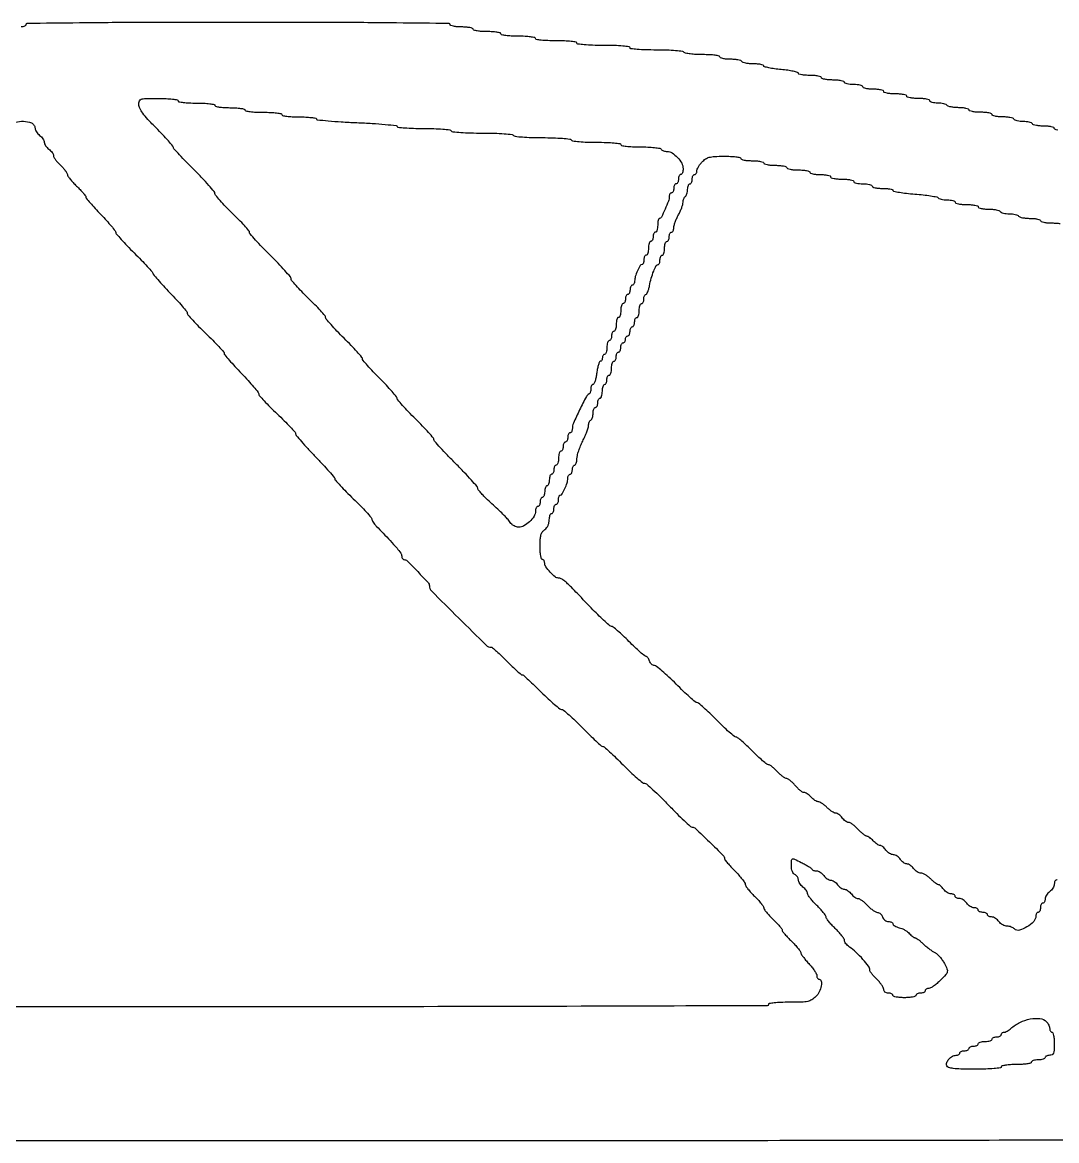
# Model space of a CAD drawing. Extents: x 313 to 2250, y 70 to 555.
# Drawn here: x 1281.5 to 1730, y 70 to 555 of the extents above; entities that cross this region are included whole.
import ezdxf

# ---------------------------------------------------------------- set-up
doc = ezdxf.new("R2010")
doc.units = 0

msp = doc.modelspace()

# ---------------------------------------------------------------- linework, layer by layer
for points in [[(739.497238, 70.501831, 0.000007), (874.875, 70.250461, 0.000342)], [(1041.531926, 70.057162, 0.000119), (1281.5, 70, 0.000119), (1521.468074, 70.057162, 0.000342), (1688.125, 70.250461, 0.000007), (1823.502762, 70.501831, 0.413666)], [(1278.516197, 554.489533, 0.000226), (1255.75, 554.747283, 0.002)], [(1730.46875, 508.29375, -0.031449), (1729.280551, 508.610183, -0.322437), (1729, 509, 0.308946), (1728.73472, 509.388352, 0.037703), (1727.695461, 509.70625, 0.03416), (1726.261135, 509.927706, 0.021227), (1724.559017, 510, -0.02093), (1722.813184, 510.073113, -0.027868), (1721.241025, 510.29375, -0.027581), (1719.999702, 510.611109, -0.179846), (1719.5, 511, 0.158284), (1719.044084, 511.38656, 0.036095), (1718.070061, 511.70625, 0.033884), (1716.840047, 511.926564, 0.02738), (1715.5, 512, -0.02738), (1714.159953, 512.073436, -0.033884), (1712.929939, 512.29375, -0.036095), (1711.955916, 512.61344, -0.158284), (1711.5, 513, 0.179846), (1711.000298, 513.388891, 0.027581), (1709.758975, 513.70625, 0.027868), (1708.186816, 513.926887, 0.02093), (1706.440983, 514, -0.021227), (1704.738865, 514.072294, -0.03416), (1703.304539, 514.29375, -0.037703), (1702.26528, 514.611648, -0.308946), (1702, 515, 0.322437), (1701.719449, 515.389817, 0.031449), (1700.53125, 515.70625, 0.03053), (1698.916554, 515.927795, 0.01883), (1697, 516, -0.01883), (1695.083446, 516.072205, -0.03053), (1693.46875, 516.29375, -0.031449), (1692.280551, 516.610183, -0.322437), (1692, 517, 0.308946), (1691.73472, 517.388352, 0.037703), (1690.695461, 517.70625, 0.03416), (1689.261135, 517.927706, 0.021227), (1687.559017, 518, -0.02093), (1685.813184, 518.073113, -0.027868), (1684.241025, 518.29375, -0.027581), (1682.999702, 518.611109, -0.179846), (1682.5, 519, 0.159713), (1682.04134, 519.386693, 0.035556), (1681.052725, 519.70625, 0.033489), (1679.803639, 519.926586, 0.026918), (1678.440983, 520, -0.027497), (1677.122516, 520.072564, -0.043243), (1676.010789, 520.29375, -0.053437), (1675.229636, 520.614478, -0.275259), (1675, 521, 0.322437), (1674.719449, 521.389817, 0.031449), (1673.53125, 521.70625, 0.03053), (1671.916554, 521.927795, 0.01883), (1670, 522, -0.01883), (1668.083446, 522.072205, -0.03053), (1666.46875, 522.29375, -0.031449), (1665.280551, 522.610183, -0.322437), (1665, 523, 0.322437), (1664.719449, 523.389817, 0.031449), (1663.53125, 523.70625, 0.03053), (1661.916554, 523.927795, 0.01883), (1660, 524, -0.01883), (1658.083446, 524.072205, -0.03053), (1656.46875, 524.29375, -0.031449), (1655.280551, 524.610183, -0.322437), (1655, 525, 0.31052), (1654.732972, 525.388512, 0.036969), (1653.678125, 525.70625, 0.033738), (1652.224757, 525.927717, 0.020945), (1650.5, 526, -0.020945), (1648.775243, 526.072283, -0.033738), (1647.321875, 526.29375, -0.036969), (1646.267028, 526.611488, -0.31052), (1646, 527, 0.295869), (1645.748945, 527.387127, 0.04382), (1644.825, 527.70625, 0.037669), (1643.532944, 527.92761, 0.023598), (1642, 528, -0.023598), (1640.467056, 528.07239, -0.037669), (1639.175, 528.29375, -0.04382), (1638.251055, 528.612873, -0.295869), (1638, 529, 0.322437), (1637.719449, 529.389817, 0.031449), (1636.53125, 529.70625, 0.03053), (1634.916554, 529.927795, 0.01883), (1633, 530, -0.01883), (1631.083446, 530.072205, -0.03053), (1629.46875, 530.29375, -0.031449), (1628.280551, 530.610183, -0.322437), (1628, 531, 0.322437), (1627.719449, 531.389817, 0.031449), (1626.53125, 531.70625, 0.03053), (1624.916554, 531.927795, 0.01883), (1623, 532, -0.017211), (1621.083335, 532.065994, -0.028032), (1619.46875, 532.268687, -0.027254), (1618.26649, 532.557082, -0.331632), (1618, 532.91468, 0.338968), (1617.700831, 533.305271, 0.012784), (1615.796875, 533.767123, 0.018406), (1613.375193, 534.196805, 0.011341), (1610.5, 534.532168, -0.010941), (1607.624771, 534.865205, -0.01778), (1605.203125, 535.287764, -0.011988), (1603.291314, 535.74001, -0.341), (1603, 536.117488, 0.323126), (1602.751707, 536.461578, 0.031132), (1601.695461, 536.740762, 0.030344), (1600.261302, 536.936282, 0.018709), (1598.559017, 537, -0.02093), (1596.813184, 537.073113, -0.027868), (1595.241025, 537.29375, -0.027581), (1593.999702, 537.611109, -0.179846), (1593.5, 538, 0.179846), (1593.000298, 538.388891, 0.027581), (1591.758975, 538.70625, 0.027868), (1590.186816, 538.926887, 0.02093), (1588.440983, 539, -0.021227), (1586.738865, 539.072294, -0.03416), (1585.304539, 539.29375, -0.037703), (1584.26528, 539.611648, -0.308946), (1584, 540, 0.354422), (1583.668156, 540.409341, 0.018695), (1581.889754, 540.716402, 0.021763), (1579.510506, 540.931287, 0.011639), (1576.559017, 541, -0.012539), (1573.663205, 541.072633, -0.018327), (1571.122275, 541.29375, -0.014001), (1569.07843, 541.605685, -0.21256), (1568.5, 542, 0.229563), (1567.851529, 542.411923, 0.007969), (1564.793572, 542.714644, 0.013028), (1560.993231, 542.930284, 0.007657), (1556.440983, 543, -0.006852), (1551.722442, 543.064664, -0.014945), (1548.110246, 543.271851, -0.010159), (1545.381505, 543.566327, -0.377253), (1545, 544, 0.377473), (1544.617971, 544.433932, 0.010078), (1541.875, 544.728261, 0.014876), (1538.244636, 544.935375, 0.00681), (1533.5, 545, -0.00681), (1528.755364, 545.064625, -0.014876), (1525.125, 545.271739, -0.010078), (1522.382029, 545.566068, -0.377473), (1522, 546, 0.365646), (1521.64481, 546.420765, 0.014491), (1519.5, 546.722222, 0.018502), (1516.639727, 546.933283, 0.009164), (1513, 547, -0.009164), (1509.360273, 547.066717, -0.018502), (1506.5, 547.277778, -0.014491), (1504.35519, 547.579235, -0.365646), (1504, 548, 0.354925), (1503.667147, 548.409838, 0.018508), (1501.875, 548.716667, 0.02162), (1499.477527, 548.931377, 0.011522), (1496.5, 549, -0.011522), (1493.522473, 549.068623, -0.02162), (1491.125, 549.283333, -0.018508), (1489.332853, 549.590162, -0.354925), (1489, 550, 0.339565), (1488.696775, 550.395008, 0.024068), (1487.25, 550.708333, 0.025878), (1485.316313, 550.928566, 0.015416), (1483, 551, -0.015416), (1480.683687, 551.071434, -0.025878), (1478.75, 551.291667, -0.024068), (1477.303225, 551.604992, -0.339565), (1477, 552, 0.322437), (1476.719449, 552.389817, 0.031449), (1475.53125, 552.70625, 0.03053), (1473.916554, 552.927795, 0.01883), (1472, 553, -0.01883), (1470.083446, 553.072205, -0.03053), (1468.46875, 553.29375, -0.031449), (1467.280551, 553.610183, -0.322437), (1467, 554, 0.410769), (1466.516197, 554.489533, 0.000226), (1443.75, 554.747283, 0.002), (1415.39745, 554.942045, 0.000717), (1375, 555, 0.000717), (1334.60255, 554.942045, 0.002), (1306.25, 554.747283, 0.000226), (1283.483803, 554.489533, 0.410769), (1283, 554, -0.191087), (1282.848523, 553.618118, -0.088204), (1282.4125, 553.29375, -0.068025), (1281.765418, 553.073693, -0.048028), (1281, 553, -0.048028)], [(1278.510403, 511.69579, -0.080501), (1281.991811, 512.105356, -0.08089), (1285.418213, 511.393011, -0.083684), (1286.022897, 511.035959, -0.066031), (1286.53535, 510.473101, -0.066265), (1286.881767, 509.798415, -0.085712), (1287, 509.11377, 0.09574), (1287.143953, 508.368868, 0.047323), (1287.5875, 507.509296, 0.044579), (1288.23485, 506.675278, 0.049322), (1289, 506, -0.046192), (1289.765165, 505.333162, -0.043436), (1290.4125, 504.524124, -0.046457), (1290.857086, 503.700861, -0.100918), (1291, 503, 0.100918), (1291.142914, 502.299139, 0.046457), (1291.5875, 501.475876, 0.043436), (1292.234835, 500.666838, 0.046192), (1293, 500, -0.041141), (1293.765221, 499.346572, -0.041233), (1294.4125, 498.577131, -0.044503), (1294.85928, 497.811118, -0.11021), (1295, 497.180451, 0.129236), (1295.186019, 496.472788, 0.027097), (1295.88125, 495.384005, 0.026729), (1296.851562, 494.174, 0.022526), (1298, 493, -0.019322), (1299.148625, 491.840756, -0.024055), (1300.11875, 490.674991, -0.023416), (1300.823621, 489.642764, -0.138962), (1301, 489.02039, 0.15296), (1301.206588, 488.360886, 0.016407), (1302.175, 487.060059, 0.018977), (1303.468046, 485.557838, 0.014184), (1305, 484, -0.010323), (1306.532386, 482.465604, -0.014661), (1307.825, 481.035024, -0.010627), (1308.826648, 479.80697, -0.167272), (1309, 479.303295, 0.173986), (1309.195622, 478.758134, 0.00439), (1310.909375, 476.714496, 0.008894), (1313.009047, 474.341644, 0.005886), (1315.5, 471.688902, -0.006937), (1317.990713, 469.025215, -0.010299), (1320.090625, 466.618281, -0.005785), (1321.778893, 464.552663, -0.170021), (1322, 463.921227, 0.180274), (1322.237995, 463.282587, 0.004395), (1324.35, 460.885317, 0.009004), (1326.934153, 458.105952, 0.005937), (1330, 455, -0.004652), (1333.066524, 451.909285, -0.007197), (1335.651346, 449.177547, -0.002874), (1337.805997, 446.806556, -0.183547), (1338.004582, 446.29278, 0.177003), (1338.196736, 445.776266, 0.003002), (1340.209596, 443.446433, 0.007274), (1342.631527, 440.756879, 0.004725), (1345.504582, 437.716353, -0.006378), (1348.376874, 434.656439, -0.009559), (1350.798221, 431.906321, -0.005027), (1352.760461, 429.542034, -0.172348), (1353, 428.867747, 0.182111), (1353.251337, 428.200569, 0.005041), (1355.35, 425.858454, 0.009746), (1357.934251, 423.140596, 0.006462), (1361, 420.118818, -0.005846), (1364.066233, 417.104003, -0.008895), (1366.651346, 414.407833, -0.004256), (1368.769244, 412.079349, -0.183216), (1369.004582, 411.467424, 0.173416), (1369.229141, 410.848693, 0.004249), (1371.209596, 408.497734, 0.008725), (1373.631809, 405.769306, 0.005768), (1376.504582, 402.716353, -0.006455), (1379.376854, 399.65551, -0.009662), (1381.798221, 396.902497, -0.00513), (1383.758295, 394.536342, -0.172055), (1384, 393.854731, 0.183233), (1384.25497, 393.182338, 0.005242), (1386.35, 390.866471, 0.00998), (1388.934274, 388.178958, 0.006625), (1392, 385.195682, -0.006514), (1395.065755, 382.213713, -0.009828), (1397.65, 379.530267, -0.005093), (1399.748278, 377.217105, -0.183659), (1400, 376.554926, 0.175695), (1400.246395, 375.875371, 0.004051), (1402.496875, 373.223931, 0.008537), (1405.242512, 370.149469, 0.005623), (1408.5, 366.703433, -0.004959), (1411.757692, 363.266329, -0.007614), (1414.503125, 360.219805, -0.003254), (1416.776944, 357.583602, -0.178155), (1417, 356.977454, 0.185358), (1417.227504, 356.384853, 0.004041), (1419.35, 354.065906, 0.00868), (1421.934039, 351.383048, 0.005685), (1425, 348.377612, -0.006512), (1428.065739, 345.362428, -0.009816), (1430.65, 342.649182, -0.005105), (1432.747393, 340.311224, -0.182229), (1433, 339.641138, 0.113889), (1433.125541, 339.097129, 0.0277), (1433.577586, 338.287054, 0.026973), (1434.213631, 337.39292, 0.023989), (1434.966251, 336.535169, -0.002261), (1440.973064, 330.261296, -0.013926), (1443.958728, 326.933652, -0.02367), (1445.59884, 324.803295, -0.153379), (1446, 323.526316, 0.062924), (1446.073735, 322.942729, 0.08103), (1446.290411, 322.448355, 0.098234), (1446.611597, 322.117529, 0.152246), (1446.988634, 322, -0.198067), (1448.32737, 321.448026, -0.005217), (1452.934279, 316.774457, -0.005432), (1457.426982, 312.018267, -0.185736), (1457.989716, 310.604304, 0.194908), (1458.892551, 308.447705, 0.002008), (1470.725642, 296.616446, 0.002002), (1482.65542, 284.878345, 0.195769), (1484.812764, 284, -0.177321), (1485.363204, 283.798453, -0.005801), (1487.166131, 282.2375, -0.010454), (1489.263124, 280.299178, -0.007006), (1491.582538, 278, 0.0062), (1493.894656, 275.700659, 0.009371), (1495.968942, 273.7625, 0.004723), (1497.756779, 272.183984, 0.180382), (1498.25017, 272, -0.182851), (1498.75615, 271.808561, -0.003118), (1501.005645, 269.796875, -0.007508), (1503.601203, 267.374498, -0.004871), (1506.532258, 264.5, 0.00814), (1509.501047, 261.626338, 0.011903), (1512.21408, 259.203125, 0.007429), (1514.540211, 257.281849, 0.170501), (1515.342715, 257, -0.175142), (1516.146809, 256.709425, -0.006966), (1518.555118, 254.65, -0.01156), (1521.360216, 252.065365, -0.007843), (1524.438339, 249, 0.005582), (1527.489347, 245.934032, 0.008525), (1530.210102, 243.35, 0.003931), (1532.561668, 241.225479, 0.183741), (1533.154533, 241, -0.181942), (1533.749597, 240.776053, -0.00384), (1536.136937, 238.65, -0.008389), (1538.899446, 236.065971, -0.005492), (1542, 233, 0.008108), (1545.132445, 229.934733, 0.011877), (1547.994129, 227.35, 0.007368), (1550.448719, 225.298825, 0.172009), (1551.29165, 225, -0.180506), (1552.145372, 224.681417, -0.005858), (1554.929758, 222.209375, -0.010572), (1558.165816, 219.140395, -0.007072), (1561.742744, 215.5, 0.005707), (1565.300607, 211.859173, 0.008713), (1568.477297, 208.790625, 0.004065), (1571.223124, 206.270678, 0.185691), (1571.926832, 206, -0.192113), (1573.353676, 205.430762, -0.003405), (1579.42529, 199.590132, -0.00336), (1585.422754, 193.662536, -0.195924), (1586.008179, 192.268519, 0.167258), (1586.17642, 191.796055, 0.007085), (1587.320086, 190.403877, 0.011512), (1588.758498, 188.779988, 0.00787), (1590.462758, 187, -0.013192), (1592.168966, 185.179583, -0.017511), (1593.61637, 183.431657, -0.01492), (1594.709579, 181.922064, -0.141623), (1594.954578, 181.171599, 0.140236), (1595.190026, 180.443686, 0.018084), (1596.161657, 179.104477, 0.01996), (1597.464926, 177.568849, 0.015436), (1599, 176, -0.013942), (1600.53198, 174.443644, -0.018723), (1601.825, 172.945931, -0.016055), (1602.795164, 171.650039, -0.153828), (1603, 171, 0.153828), (1603.204836, 170.349961, 0.016055), (1604.175, 169.054069, 0.018723), (1605.46802, 167.556356, 0.013942), (1607, 166, -0.010586), (1608.532355, 164.464021, -0.014973), (1609.825, 163.028577, -0.011025), (1610.823985, 161.796015, -0.166272), (1611, 161.281348, 0.164843), (1611.175068, 160.764765, 0.01079), (1612.175, 159.515703, 0.014742), (1613.467642, 158.059999, 0.010421), (1615, 156.5, -0.012337), (1616.532751, 154.927596, -0.016887), (1617.827548, 153.43389, -0.01368), (1618.811696, 152.147494, -0.155592), (1619.008674, 151.547052, 0.143462), (1619.188976, 150.949964, 0.014694), (1620.040377, 149.725618, 0.017382), (1621.1709, 148.303833, 0.013031), (1622.508674, 146.816754, -0.019505), (1623.845299, 145.291708, -0.023451), (1624.974423, 143.755227, -0.023052), (1625.790629, 142.395938, -0.124301), (1626, 141.566754, 0.061961), (1626.074526, 140.96767, 0.08031), (1626.29375, 140.460234, 0.097859), (1626.618617, 140.120598, 0.154339), (1627, 140, -0.362482), (1627.922158, 139.23034, -0.092822), (1627.910999, 137.133783, -0.067092), (1627.037329, 134.535897, -0.081932), (1625.545455, 132.454545, -0.058142), (1623.831063, 131.09842, -0.085912), (1622.055291, 130.385678, -0.045886), (1619.424595, 130.07227, -0.006717), (1614.045455, 130, 0.009108), (1610.38565, 129.933331, 0.018421), (1607.511364, 129.722362, 0.014389), (1605.35578, 129.421053, 0.365918), (1605, 129, -0.413286), (1604.504629, 128.503058, -0.000019), (1523.875, 128.250773, -0.000572), (1424.451123, 128.057271, -0.0002), (1281.5, 128, -0.0002), (1138.548877, 128.057271, -0.000572)], [(1730.20637, 183.192334, -0.231569), (1729.813354, 183, 0.205233), (1729.502464, 182.866779, 0.083276), (1729.238923, 182.477348, 0.063541), (1729.059733, 181.901873, 0.043766), (1729, 181.220759, -0.091287), (1728.855253, 180.434551, -0.047927), (1728.4125, 179.540724, -0.045499), (1727.765149, 178.683198, -0.052224), (1727, 178, 0.052224), (1726.234851, 177.316802, 0.045499), (1725.5875, 176.459276, 0.047927), (1725.144747, 175.565449, 0.091287), (1725, 174.779241, -0.054248), (1724.925933, 174.098578, -0.073949), (1724.70625, 173.522652, -0.093597), (1724.381567, 173.136147, -0.173062), (1724, 173, 0.191087), (1723.618118, 172.848523, 0.088204), (1723.29375, 172.4125, 0.068025), (1723.073693, 171.765418, 0.048028), (1723, 171, -0.048028), (1722.926307, 170.234582, -0.068025), (1722.70625, 169.5875, -0.088204), (1722.381882, 169.151477, -0.191087), (1722, 169, 0.154765), (1721.618614, 168.879052, 0.09778), (1721.29375, 168.538393, 0.080164), (1721.074515, 168.02945, 0.061768), (1721, 167.428571, -0.191825), (1720.053244, 165.051618, -0.066655), (1717.131265, 162.6907, -0.06979), (1713.844751, 161.273504, -0.26955), (1711.779794, 161.820206, 0.070784), (1711.177505, 162.272455, 0.03887), (1710.335787, 162.653436, 0.037832), (1709.403408, 162.913189, 0.049058), (1708.520759, 163, -0.080596), (1707.619115, 163.146289, -0.048767), (1706.628849, 163.5875, -0.047383), (1705.705282, 164.234784, -0.060143), (1705, 165, 0.052224), (1704.316802, 165.765149, 0.045499), (1703.459276, 166.4125, 0.047927), (1702.565449, 166.855253, 0.091287), (1701.779241, 167, -0.054248), (1701.098578, 167.074067, -0.073949), (1700.522652, 167.29375, -0.093597), (1700.136147, 167.618433, -0.173062), (1700, 168, 0.191087), (1699.848523, 168.381882, 0.088204), (1699.4125, 168.70625, 0.068025), (1698.765418, 168.926307, 0.048028), (1698, 169, -0.048028), (1697.234582, 169.073693, -0.068025), (1696.5875, 169.29375, -0.088204), (1696.151477, 169.618118, -0.191087), (1696, 170, 0.173062), (1695.863853, 170.381567, 0.093597), (1695.477348, 170.70625, 0.073949), (1694.901422, 170.925933, 0.054248), (1694.220759, 171, -0.091287), (1693.434551, 171.144747, -0.047927), (1692.540724, 171.5875, -0.045499), (1691.683198, 172.234851, -0.052224), (1691, 173, 0.052224), (1690.316802, 173.765149, 0.045499), (1689.459276, 174.4125, 0.047927), (1688.565449, 174.855253, 0.091287), (1687.779241, 175, -0.054248), (1687.098578, 175.074067, -0.073949), (1686.522652, 175.29375, -0.093597), (1686.136147, 175.618433, -0.173062), (1686, 176, 0.173062), (1685.863853, 176.381567, 0.093597), (1685.477348, 176.70625, 0.073949), (1684.901422, 176.925933, 0.054248), (1684.220759, 177, -0.091287), (1683.434551, 177.144747, -0.047927), (1682.540724, 177.5875, -0.045499), (1681.683198, 178.234851, -0.052224), (1681, 179, 0.025063), (1680.387612, 179.765646, 0.030751), (1679.739673, 180.4125, 0.031972), (1679.143624, 180.874292, 0.149917), (1678.733786, 181, -0.144293), (1678.276902, 181.134654, -0.017884), (1677.41697, 181.734375, -0.019909), (1676.426749, 182.542624, -0.015258), (1675.409091, 183.5, 0.03128), (1674.324524, 184.456737, 0.031741), (1673.134166, 185.265625, 0.03346), (1672.012496, 185.830465, 0.100235), (1671.175305, 186, -0.093132), (1670.406634, 186.144429, -0.047693), (1669.527372, 186.5875, -0.045126), (1668.679835, 187.234852, -0.050996), (1668, 188, 0.045643), (1667.334632, 188.765169, 0.043218), (1666.529936, 189.4125, 0.046279), (1665.712973, 189.857291, 0.101869), (1665.019788, 190, -0.104925), (1664.339847, 190.144274, -0.051085), (1663.566185, 190.5875, -0.047501), (1662.82392, 191.234929, -0.050131), (1662.232073, 192, 0.057143), (1661.622966, 192.765034, 0.049854), (1660.829789, 193.4125, 0.052544), (1659.981639, 193.854036, 0.094023), (1659.212285, 194, -0.091626), (1658.429345, 194.14469, -0.047886), (1657.538235, 194.5875, -0.045431), (1656.682571, 195.234851, -0.051995), (1656, 196, 0.033869), (1655.365434, 196.765368, 0.037202), (1654.651678, 197.4125, 0.040203), (1653.965071, 197.864062, 0.126007), (1653.434228, 198, -0.117443), (1652.881205, 198.131714, -0.032673), (1652.108544, 198.5875, -0.031068), (1651.275522, 199.234537, -0.028188), (1650.5, 200, 0.023811), (1649.7378, 200.765594, 0.027973), (1648.944463, 201.4125, 0.028683), (1648.225379, 201.874215, 0.12907), (1647.746222, 202, -0.151542), (1647.226905, 202.161097, -0.018412), (1646.256451, 202.88125, -0.020497), (1645.142181, 203.851116, -0.015558), (1644, 205, 0.022526), (1642.826, 206.148438, 0.026729), (1641.615995, 207.11875, 0.027097), (1640.527212, 207.813981, 0.129236), (1639.819549, 208, -0.11021), (1639.188882, 208.14072, -0.044503), (1638.422869, 208.5875, -0.041233), (1637.653428, 209.234779, -0.041141), (1637, 210, 0.039628), (1636.350538, 210.765245, 0.040482), (1635.592798, 211.4125, 0.043766), (1634.843602, 211.860091, 0.113243), (1634.233786, 212, -0.11707), (1633.562041, 212.159467, -0.028202), (1632.563845, 212.734375, -0.027424), (1631.463436, 213.54307, -0.024203), (1630.409091, 214.5, 0.023761), (1629.356599, 215.456946, 0.02711), (1628.261721, 216.265625, 0.027792), (1627.270898, 216.841368, 0.118251), (1626.609533, 217, -0.10768), (1625.986235, 217.135808, -0.035641), (1625.16004, 217.5875, -0.033572), (1624.288494, 218.234627, -0.032368), (1623.5, 219, 0.031339), (1622.714721, 219.765392, 0.032994), (1621.85272, 220.4125, 0.034981), (1621.039896, 220.865086, 0.109971), (1620.433906, 221, -0.140714), (1619.791845, 221.184344, -0.027911), (1618.805249, 221.88125, -0.027544), (1617.712033, 222.851495, -0.022589), (1616.653454, 224, 0.020958), (1615.601693, 225.148602, 0.026141), (1614.528909, 226.11875, 0.025965), (1613.568621, 226.820399, 0.145793), (1612.96577, 227, -0.139669), (1612.349374, 227.175609, -0.02314), (1611.320943, 227.88125, -0.023858), (1610.15823, 228.851361, -0.0191), (1609, 230, 0.018953), (1607.842443, 231.148649, 0.023726), (1606.681754, 232.11875, 0.022956), (1605.655833, 232.82491, 0.140141), (1605.04341, 233, -0.169131), (1604.348669, 233.241925, -0.008848), (1602.498313, 234.7625, -0.013164), (1600.340191, 236.701232, -0.009123), (1598, 239, 0.008947), (1595.661422, 241.298801, 0.012946), (1593.508276, 243.2375, 0.008587), (1591.662112, 244.761129, 0.169805), (1590.979023, 245, -0.176375), (1590.275942, 245.255974, -0.006005), (1588.012069, 247.203125, -0.010643), (1585.377729, 249.626068, -0.007151), (1582.468002, 252.5, 0.006871), (1579.561464, 255.374002, 0.010272), (1576.937035, 257.796875, 0.00562), (1574.68007, 259.751384, 0.177444), (1574.001579, 260, -0.178493), (1573.317419, 260.252272, -0.005006), (1570.908921, 262.35, -0.009646), (1568.111686, 264.934282, -0.006409), (1565, 268, 0.008681), (1561.860507, 271.06512, 0.012602), (1558.97703, 273.65, 0.008205), (1556.505027, 275.687061, 0.169811), (1555.610167, 276, -0.119946), (1554.998715, 276.148824, -0.07039), (1554.381706, 276.5875, -0.063839), (1553.852787, 277.235329, -0.062545), (1553.5, 278, 0.038922), (1553.189711, 278.765428, 0.049044), (1552.783175, 279.4125, 0.057309), (1552.346843, 279.859386, 0.172392), (1551.951131, 280, -0.176528), (1551.376606, 280.209363, -0.005222), (1549.396177, 281.909375, -0.00984), (1547.094122, 284.009151, -0.00656), (1544.537037, 286.5, 0.00765), (1541.969029, 288.990612, 0.011274), (1539.633042, 291.090625, 0.006726), (1537.628749, 292.766024, 0.172378), (1536.970245, 293, -0.17961), (1536.309344, 293.245323, -0.005965), (1534.17291, 295.129687, -0.010663), (1531.68906, 297.471828, -0.007145), (1528.94545, 300.25, 0.000293), (1522.232639, 307.23631, 0.003339), (1519.561321, 309.976341, 0.008624), (1517.951505, 311.550405, 0.016414), (1516.595025, 312.75, 0.031423), (1515.936753, 313.228393, 0.029313), (1515.208655, 313.632812, 0.030584), (1514.519023, 313.914079, 0.081708), (1513.996752, 314, -0.175688), (1512.528279, 314.53242, -0.031634), (1510.383988, 316.565982, -0.032336), (1508.507952, 318.867035, -0.156086), (1508, 320.454545, 0.062856), (1507.925422, 321.045452, 0.080979), (1507.70625, 321.546023, 0.098208), (1507.381372, 321.881, 0.152392), (1507, 322, -0.33676), (1506.607659, 322.298051, -0.025039), (1506.293258, 323.69481, -0.026632), (1506.071963, 325.56012, -0.01621), (1506, 327.779241, -0.01439), (1506.087203, 330.808619, -0.053212), (1506.398874, 332.693379, -0.084166), (1507.004438, 333.985904, -0.085254), (1508, 335, 0.071939), (1508.799784, 335.772663, 0.054179), (1509.440426, 336.815796, 0.052617), (1509.858496, 338.007617, 0.058124), (1510, 339.220759, -0.034201), (1510.072901, 340.28529, -0.052207), (1510.29375, 341.183598, -0.067924), (1510.616345, 341.801694, -0.243162), (1511, 342, 0.191087), (1511.381882, 342.151477, 0.088204), (1511.70625, 342.5875, 0.068025), (1511.926307, 343.234582, 0.048028), (1512, 344, -0.048028), (1512.073693, 344.765418, -0.068025), (1512.29375, 345.4125, -0.088204), (1512.618118, 345.848523, -0.191087), (1513, 346, 0.191087), (1513.381882, 346.151477, 0.088204), (1513.70625, 346.5875, 0.068025), (1513.926307, 347.234582, 0.048028), (1514, 348, -0.035668), (1514.054752, 348.766546, -0.053772), (1514.220313, 349.414792, -0.069969), (1514.462433, 349.860952, -0.235061), (1514.75, 350.007802, 0.26586), (1515.59701, 350.504193, 0.024142), (1516.755499, 352.769535, 0.030534), (1517.705875, 355.268624, 0.075732), (1518, 357.199365, -0.053575), (1518.074026, 357.888242, -0.073344), (1518.29375, 358.471063, -0.093107), (1518.618408, 358.86233, -0.174873), (1519, 359, 0.191087), (1519.381882, 359.151477, 0.088204), (1519.70625, 359.5875, 0.068025), (1519.926307, 360.234582, 0.048028), (1520, 361, -0.048028), (1520.073693, 361.765418, -0.068025), (1520.29375, 362.4125, -0.088204), (1520.618118, 362.848523, -0.191087), (1521, 363, 0.241267), (1521.383886, 363.196687, 0.068535), (1521.707479, 363.807813, 0.052639), (1521.929658, 364.696695, 0.034572), (1522.004185, 365.75, -0.059408), (1522.171781, 367.137608, -0.01906), (1522.740287, 369.137284, -0.018714), (1523.548536, 371.334221, -0.019889), (1524.504185, 373.419478, 0.013202), (1525.459648, 375.432818, 0.014917), (1526.266854, 377.414239, 0.014241), (1526.851804, 379.130131, 0.075158), (1527, 380.110461, -0.051105), (1527.07414, 380.833933, -0.048062), (1527.29375, 381.543134, -0.051611), (1527.616722, 382.135068, -0.104027), (1528, 382.5, 0.130646), (1528.384508, 382.906663, 0.045439), (1528.70625, 383.653525, 0.041396), (1528.926158, 384.57934, 0.037634), (1529, 385.559017, -0.039081), (1529.07317, 386.49372, -0.058208), (1529.29375, 387.282961, -0.076538), (1529.617207, 387.820624, -0.222681), (1530, 388, 0.191087), (1530.381882, 388.151477, 0.088204), (1530.70625, 388.5875, 0.068025), (1530.926307, 389.234582, 0.048028), (1531, 390, -0.048028), (1531.073693, 390.765418, -0.068025), (1531.29375, 391.4125, -0.088204), (1531.618118, 391.848523, -0.191087), (1532, 392, 0.254951), (1532.384262, 392.209557, 0.06271), (1532.70625, 392.88125, 0.048861), (1532.927234, 393.850749, 0.031626), (1533, 395, -0.031626), (1533.072766, 396.149251, -0.048861), (1533.29375, 397.11875, -0.06271), (1533.615738, 397.790443, -0.254951), (1534, 398, 0.191087), (1534.381882, 398.151477, 0.088204), (1534.70625, 398.5875, 0.068025), (1534.926307, 399.234582, 0.048028), (1535, 400, -0.048028), (1535.073693, 400.765418, -0.068025), (1535.29375, 401.4125, -0.088204), (1535.618118, 401.848523, -0.191087), (1536, 402, 0.254951), (1536.384262, 402.209557, 0.06271), (1536.70625, 402.88125, 0.048861), (1536.927234, 403.850749, 0.031626), (1537, 405, -0.031626), (1537.072766, 406.149251, -0.048861), (1537.29375, 407.11875, -0.06271), (1537.615738, 407.790443, -0.254951), (1538, 408, 0.191087), (1538.381882, 408.151477, 0.088204), (1538.70625, 408.5875, 0.068025), (1538.926307, 409.234582, 0.048028), (1539, 410, -0.048028), (1539.073693, 410.765418, -0.068025), (1539.29375, 411.4125, -0.088204), (1539.618118, 411.848523, -0.191087), (1540, 412, 0.191087), (1540.381882, 412.151477, 0.088204), (1540.70625, 412.5875, 0.068025), (1540.926307, 413.234582, 0.048028), (1541, 414, -0.048028), (1541.073693, 414.765418, -0.068025), (1541.29375, 415.4125, -0.088204), (1541.618118, 415.848523, -0.191087), (1542, 416, 0.148195), (1542.381354, 416.115568, 0.098894), (1542.70625, 416.440625, 0.082425), (1542.925306, 416.926543, 0.064853), (1543, 417.5, -0.064853), (1543.074694, 418.073457, -0.082425), (1543.29375, 418.559375, -0.098894), (1543.618646, 418.884432, -0.148195), (1544, 419, 0.191087), (1544.381882, 419.151477, 0.088204), (1544.70625, 419.5875, 0.068025), (1544.926307, 420.234582, 0.048028), (1545, 421, -0.048028), (1545.073693, 421.765418, -0.068025), (1545.29375, 422.4125, -0.088204), (1545.618118, 422.848523, -0.191087), (1546, 423, 0.191087), (1546.381882, 423.151477, 0.088204), (1546.70625, 423.5875, 0.068025), (1546.926307, 424.234582, 0.048028), (1547, 425, -0.048028), (1547.073693, 425.765418, -0.068025), (1547.29375, 426.4125, -0.088204), (1547.618118, 426.848523, -0.191087), (1548, 427, 0.254951), (1548.384262, 427.209557, 0.06271), (1548.70625, 427.88125, 0.048861), (1548.927234, 428.850749, 0.031626), (1549, 430, -0.031626), (1549.072766, 431.149251, -0.048861), (1549.29375, 432.11875, -0.06271), (1549.615738, 432.790443, -0.254951), (1550, 433, 0.191087), (1550.381882, 433.151477, 0.088204), (1550.70625, 433.5875, 0.068025), (1550.926307, 434.234582, 0.048028), (1551, 435, -0.0425), (1551.065201, 435.765682, -0.062142), (1551.261058, 436.4125, -0.081598), (1551.5489, 436.850897, -0.209741), (1551.888709, 437, 0.265692), (1552.273729, 437.220133, 0.034358), (1552.714105, 438.101562, 0.032698), (1553.128141, 439.313191, 0.021575), (1553.450592, 440.75, -0.02481), (1554.207389, 444.022989, -0.028095), (1555.260839, 447.06853, -0.023881), (1556.388901, 449.483809, -0.278401), (1557.244111, 450, 0.235453), (1557.533846, 450.144446, 0.071241), (1557.777958, 450.5875, 0.054436), (1557.944823, 451.234019, 0.035971), (1558, 452, -0.048028), (1558.073693, 452.765418, -0.068025), (1558.29375, 453.4125, -0.088204), (1558.618118, 453.848523, -0.191087), (1559, 454, 0.254951), (1559.384262, 454.209557, 0.06271), (1559.70625, 454.88125, 0.048861), (1559.927234, 455.850749, 0.031626), (1560, 457, -0.031626), (1560.072766, 458.149251, -0.048861), (1560.29375, 459.11875, -0.06271), (1560.615738, 459.790443, -0.254951), (1561, 460, 0.191087), (1561.381882, 460.151477, 0.088204), (1561.70625, 460.5875, 0.068025), (1561.926307, 461.234582, 0.048028), (1562, 462, -0.048028), (1562.073693, 462.765418, -0.068025), (1562.29375, 463.4125, -0.088204), (1562.618118, 463.848523, -0.191087), (1563, 464, 0.188692), (1563.381832, 464.149417, 0.088982), (1563.70625, 464.578565, 0.068799), (1563.926261, 465.215843, 0.048799), (1564, 465.969584, -0.066235), (1564.132463, 466.965141, -0.020615), (1564.5875, 468.406597, -0.020208), (1565.234469, 469.992166, -0.020986), (1566, 471.5, 0.020403), (1566.765531, 473.003493, 0.019929), (1567.4125, 474.576067, 0.020286), (1567.868364, 475.999758, 0.067431), (1568, 476.971399, -0.047589), (1568.07409, 477.748074, -0.046631), (1568.29375, 478.502285, -0.05052), (1568.616496, 479.125941, -0.11012), (1569, 479.5, 0.130646), (1569.384508, 479.906663, 0.045439), (1569.70625, 480.653525, 0.041396), (1569.926158, 481.57934, 0.037634), (1570, 482.559017, -0.039081), (1570.07317, 483.49372, -0.058208), (1570.29375, 484.282961, -0.076538), (1570.617207, 484.820624, -0.222681), (1571, 485, 0.191087), (1571.381882, 485.151477, 0.088204), (1571.70625, 485.5875, 0.068025), (1571.926307, 486.234582, 0.048028), (1572, 487, -0.048028), (1572.073693, 487.765418, -0.068025), (1572.29375, 488.4125, -0.088204), (1572.618118, 488.848523, -0.191087), (1573, 489, 0.151499), (1573.381368, 489.118268, 0.098362), (1573.70625, 489.451122, 0.081287), (1573.925397, 489.948559, 0.063273), (1574, 490.535733, -0.099082), (1574.150663, 491.288567, -0.031001), (1574.660938, 492.326257, -0.029613), (1575.388895, 493.441713, -0.028781), (1576.25, 494.474571, -0.057933), (1577.764847, 495.757134, -0.083446), (1579.365226, 496.472413, -0.051152), (1581.640784, 496.820027, -0.010235), (1585.75, 496.938837, -0.011828), (1588.637475, 496.894893, -0.02248), (1590.952791, 496.700356, -0.020011), (1592.669566, 496.407789, -0.354295), (1593, 496, 0.322437), (1593.280551, 495.610183, 0.031449), (1594.46875, 495.29375, 0.03053), (1596.083446, 495.072205, 0.01883), (1598, 495, -0.01883), (1599.916554, 494.927795, -0.03053), (1601.53125, 494.70625, -0.031449), (1602.719449, 494.389817, -0.322437), (1603, 494, 0.322437), (1603.280551, 493.610183, 0.031449), (1604.46875, 493.29375, 0.03053), (1606.083446, 493.072205, 0.01883), (1608, 493, -0.01883), (1609.916554, 492.927795, -0.03053), (1611.53125, 492.70625, -0.031449), (1612.719449, 492.389817, -0.322437), (1613, 492, 0.322437), (1613.280551, 491.610183, 0.031449), (1614.46875, 491.29375, 0.03053), (1616.083446, 491.072205, 0.01883), (1618, 491, -0.01883), (1619.916554, 490.927795, -0.03053), (1621.53125, 490.70625, -0.031449), (1622.719449, 490.389817, -0.322437), (1623, 490, 0.31052), (1623.267028, 489.611488, 0.036969), (1624.321875, 489.29375, 0.033738), (1625.775243, 489.072283, 0.020945), (1627.5, 489, -0.020945), (1629.224757, 488.927717, -0.033738), (1630.678125, 488.70625, -0.036969), (1631.732972, 488.388512, -0.31052), (1632, 488, 0.322437), (1632.280551, 487.610183, 0.031449), (1633.46875, 487.29375, 0.03053), (1635.083446, 487.072205, 0.01883), (1637, 487, -0.01883), (1638.916554, 486.927795, -0.03053), (1640.53125, 486.70625, -0.031449), (1641.719449, 486.389817, -0.322437), (1642, 486, 0.295869), (1642.251055, 485.612873, 0.04382), (1643.175, 485.29375, 0.037669), (1644.467056, 485.07239, 0.023598), (1646, 485, -0.023598), (1647.532944, 484.92761, -0.037669), (1648.825, 484.70625, -0.04382), (1649.748945, 484.387127, -0.295869), (1650, 484, 0.31052), (1650.267028, 483.611488, 0.036969), (1651.321875, 483.29375, 0.033738), (1652.775243, 483.072283, 0.020945), (1654.5, 483, -0.018431), (1656.224924, 482.936394, -0.029917), (1657.678125, 482.741183, -0.030409), (1658.750497, 482.462616, -0.324702), (1659, 482.118919, 0.35749), (1659.307374, 481.743955, 0.007821), (1661.790212, 481.287465, 0.01419), (1664.856877, 480.862164, 0.008649), (1668.498596, 480.5257, -0.008453), (1672.179164, 480.187102, -0.012733), (1675.371603, 479.756385, -0.007541), (1677.997125, 479.293101, -0.209873), (1678.557613, 478.906781, 0.167666), (1678.987712, 478.555419, 0.032483), (1679.964199, 478.266367, 0.031281), (1681.200491, 478.066462, 0.024447), (1682.559017, 478, -0.027497), (1683.877484, 477.927436, -0.043243), (1684.989211, 477.70625, -0.053437), (1685.770364, 477.385522, -0.275259), (1686, 477, 0.322437), (1686.280551, 476.610183, 0.031449), (1687.46875, 476.29375, 0.03053), (1689.083446, 476.072205, 0.01883), (1691, 476, -0.01883), (1692.916554, 475.927795, -0.03053), (1694.53125, 475.70625, -0.031449), (1695.719449, 475.389817, -0.322437), (1696, 475, 0.308946), (1696.26528, 474.611648, 0.037703), (1697.304539, 474.29375, 0.03416), (1698.738865, 474.072294, 0.021227), (1700.440983, 474, -0.02093), (1702.186816, 473.926887, -0.027868), (1703.758975, 473.70625, -0.027581), (1705.000298, 473.388891, -0.179846), (1705.5, 473, 0.158284), (1705.955916, 472.61344, 0.036095), (1706.929939, 472.29375, 0.033884), (1708.159953, 472.073436, 0.02738), (1709.5, 472, -0.02738), (1710.840047, 471.926564, -0.033884), (1712.070061, 471.70625, -0.036095), (1713.044084, 471.38656, -0.158284), (1713.5, 471, 0.179846), (1713.999702, 470.611109, 0.027581), (1715.241025, 470.29375, 0.027868), (1716.813184, 470.073113, 0.02093), (1718.559017, 470, -0.021227), (1720.261135, 469.927706, -0.03416), (1721.695461, 469.70625, -0.037703), (1722.73472, 469.388352, -0.308946), (1723, 469, 0.322437), (1723.280551, 468.610183, 0.031449), (1724.46875, 468.29375, 0.03053), (1726.083446, 468.072205, 0.01883), (1728, 468, -0.01883), (1729.916554, 467.927795, -0.03053), (1731.53125, 467.70625, -0.031449)], [(1039.125, 128.250773, -0.000019), (958.495371, 128.503058, -0.413286)]]:
    msp.add_lwpolyline(points, format="xyb")
for points in [[(1349, 521, 0.358912), (1349.340974, 520.586179, 0.01702), (1351.25, 520.28125, 0.020476), (1353.801826, 520.067911, 0.010616), (1357, 520, -0.010616), (1360.198174, 519.932089, -0.020476), (1362.75, 519.71875, -0.01702), (1364.659026, 519.413821, -0.358912), (1365, 519, 0.345347), (1365.314102, 518.599474, 0.022017), (1366.875, 518.288462, 0.024301), (1368.963427, 518.070361, 0.013867), (1371.5, 518, -0.013867), (1374.036573, 517.929639, -0.024301), (1376.125, 517.711538, -0.022017), (1377.685898, 517.400526, -0.345347), (1378, 517, 0.358912), (1378.340974, 516.586179, 0.01702), (1380.25, 516.28125, 0.020476), (1382.801826, 516.067911, 0.010616), (1386, 516, -0.010616), (1389.198174, 515.932089, -0.020476), (1391.75, 515.71875, -0.01702), (1393.659026, 515.413821, -0.358912), (1394, 515, 0.354925), (1394.332853, 514.590162, 0.018508), (1396.125, 514.283333, 0.02162), (1398.522473, 514.068623, 0.011522), (1401.5, 514, -0.010993), (1404.375514, 513.936771, -0.018158), (1406.796875, 513.74196, -0.012489), (1408.70528, 513.469966, -0.366232), (1409, 513.121567, 0.384844), (1409.333832, 512.752081, 0.002426), (1414.140625, 512.287014, 0.007795), (1419.789903, 511.856781, 0.004696), (1426.5, 511.514076, -0.004771), (1433.21009, 511.170359, -0.007919), (1438.859375, 510.737004, -0.002503), (1443.661304, 510.267796, -0.384527), (1444, 509.892509, 0.384924), (1444.323506, 509.534551, 0.005793), (1447.360789, 509.262175, 0.012149), (1451.054178, 509.064183, 0.007315), (1455.440983, 509, -0.007657), (1459.993231, 508.930284, -0.013028), (1463.793572, 508.714644, -0.007969), (1466.851529, 508.411923, -0.229563), (1467.5, 508, 0.232996), (1468.170077, 507.580457, 0.006909), (1471.569119, 507.281401, 0.011895), (1475.813393, 507.068369, 0.006591), (1481, 507, -0.006591), (1486.186607, 506.931631, -0.011895), (1490.430881, 506.718599, -0.006909), (1493.829923, 506.419543, -0.232996), (1494.5, 506, 0.230691), (1495.155493, 505.585585, 0.007624), (1498.317485, 505.284044, 0.012661), (1502.253706, 505.069272, 0.007297), (1507, 505, -0.007297), (1511.746294, 504.930728, -0.012661), (1515.682515, 504.715956, -0.007624), (1518.844507, 504.414415, -0.230691), (1519.5, 504, 0.226705), (1520.130983, 503.594359, 0.008824), (1522.954336, 503.288742, 0.013933), (1526.446467, 503.070848, 0.008613), (1530.559017, 503, -0.007645), (1534.835465, 502.934609, -0.016228), (1538.139754, 502.726056, -0.011677), (1540.628089, 502.428945, -0.373154), (1541, 502, 0.362066), (1541.34755, 501.582964, 0.015837), (1543.360246, 501.279617, 0.019558), (1546.04813, 501.067351, 0.009924), (1549.440983, 501, -0.01106), (1552.720183, 500.927457, -0.016428), (1555.583975, 500.70625, -0.011541), (1557.904719, 500.395703, -0.218668), (1558.5, 500, 0.113314), (1558.878939, 499.616365, 0.049864), (1559.520003, 499.29375, 0.045852), (1560.298766, 499.074058, 0.045862), (1561.104472, 499, -0.144152), (1563.278523, 498.359911, -0.063001), (1565.602641, 496.408289, -0.062368), (1567.403067, 493.896403, -0.124973), (1568, 491.545455, -0.037431), (1567.926923, 490.570652, -0.056229), (1567.70625, 489.747727, -0.073811), (1567.383048, 489.185448, -0.229337), (1567, 489, 0.191087), (1566.618118, 488.848523, 0.088204), (1566.29375, 488.4125, 0.068025), (1566.073693, 487.765418, 0.048028), (1566, 487, -0.048028), (1565.926307, 486.234582, -0.068025), (1565.70625, 485.5875, -0.088204), (1565.381882, 485.151477, -0.191087), (1565, 485, 0.191087), (1564.618118, 484.848523, 0.088204), (1564.29375, 484.4125, 0.068025), (1564.073693, 483.765418, 0.048028), (1564, 483, -0.048028), (1563.926307, 482.234582, -0.068025), (1563.70625, 481.5875, -0.088204), (1563.381882, 481.151477, -0.191087), (1563, 481, 0.147557), (1562.618648, 480.884953, 0.09899), (1562.29375, 480.56139, 0.082645), (1562.074712, 480.077683, 0.065165), (1562, 479.50686, -0.087603), (1561.636724, 477.449354, -0.017411), (1560.230264, 473.971915, -0.01085), (1558.60036, 470.517468, -0.284374), (1557.7641, 470, 0.293428), (1557.468456, 469.810154, 0.044963), (1557.224454, 469.11875, 0.038325), (1557.055327, 468.149685, 0.024048), (1557, 467, -0.031626), (1556.927234, 465.850749, -0.048861), (1556.70625, 464.88125, -0.06271), (1556.384262, 464.209557, -0.254951), (1556, 464, 0.191087), (1555.618118, 463.848523, 0.088204), (1555.29375, 463.4125, 0.068025), (1555.073693, 462.765418, 0.048028), (1555, 462, -0.048028), (1554.926307, 461.234582, -0.068025), (1554.70625, 460.5875, -0.088204), (1554.381882, 460.151477, -0.191087), (1554, 460, 0.254951), (1553.615738, 459.790443, 0.06271), (1553.29375, 459.11875, 0.048861), (1553.072766, 458.149251, 0.031626), (1553, 457, -0.031626), (1552.927234, 455.850749, -0.048861), (1552.70625, 454.88125, -0.06271), (1552.384262, 454.209557, -0.254951), (1552, 454, 0.191087), (1551.618118, 453.848523, 0.088204), (1551.29375, 453.4125, 0.068025), (1551.073693, 452.765418, 0.048028), (1551, 452, -0.035668), (1550.945248, 451.233454, -0.053772), (1550.779687, 450.585208, -0.069969), (1550.537567, 450.139048, -0.235061), (1550.25, 449.992198, 0.26586), (1549.40299, 449.495807, 0.024142), (1548.244501, 447.230465, 0.030534), (1547.294125, 444.731376, 0.075732), (1547, 442.800635, -0.053575), (1546.925974, 442.111758, -0.073344), (1546.70625, 441.528937, -0.093107), (1546.381592, 441.13767, -0.174873), (1546, 441, 0.191087), (1545.618118, 440.848523, 0.088204), (1545.29375, 440.4125, 0.068025), (1545.073693, 439.765418, 0.048028), (1545, 439, -0.048028), (1544.926307, 438.234582, -0.068025), (1544.70625, 437.5875, -0.088204), (1544.381882, 437.151477, -0.191087), (1544, 437, 0.191087), (1543.618118, 436.848523, 0.088204), (1543.29375, 436.4125, 0.068025), (1543.073693, 435.765418, 0.048028), (1543, 435, -0.048028), (1542.926307, 434.234582, -0.068025), (1542.70625, 433.5875, -0.088204), (1542.381882, 433.151477, -0.191087), (1542, 433, 0.254951), (1541.615738, 432.790443, 0.06271), (1541.29375, 432.11875, 0.048861), (1541.072766, 431.149251, 0.031626), (1541, 430, -0.031626), (1540.927234, 428.850749, -0.048861), (1540.70625, 427.88125, -0.06271), (1540.384262, 427.209557, -0.254951), (1540, 427, 0.254951), (1539.615738, 426.790443, 0.06271), (1539.29375, 426.11875, 0.048861), (1539.072766, 425.149251, 0.031626), (1539, 424, -0.031626), (1538.927234, 422.850749, -0.048861), (1538.70625, 421.88125, -0.06271), (1538.384262, 421.209557, -0.254951), (1538, 421, 0.191087), (1537.618118, 420.848523, 0.088204), (1537.29375, 420.4125, 0.068025), (1537.073693, 419.765418, 0.048028), (1537, 419, -0.048028), (1536.926307, 418.234582, -0.068025), (1536.70625, 417.5875, -0.088204), (1536.381882, 417.151477, -0.191087), (1536, 417, 0.254951), (1535.615738, 416.790443, 0.06271), (1535.29375, 416.11875, 0.048861), (1535.072766, 415.149251, 0.031626), (1535, 414, -0.031626), (1534.927234, 412.850749, -0.048861), (1534.70625, 411.88125, -0.06271), (1534.384262, 411.209557, -0.254951), (1534, 411, 0.148195), (1533.618646, 410.884432, 0.098894), (1533.29375, 410.559375, 0.082425), (1533.074694, 410.073457, 0.064853), (1533, 409.5, -0.056137), (1532.935377, 408.926232, -0.075607), (1532.744094, 408.440625, -0.094866), (1532.461186, 408.11501, -0.168132), (1532.128831, 408, 0.304395), (1531.753818, 407.748382, 0.022778), (1531.318731, 406.53125, 0.025401), (1530.911586, 404.916367, 0.016076), (1530.594388, 403, -0.017827), (1530.270316, 401.083776, -0.027942), (1529.842319, 399.46875, -0.026767), (1529.378437, 398.267222, -0.295374), (1528.965557, 398, 0.189912), (1528.596852, 397.854717, 0.088588), (1528.283632, 397.436979, 0.068404), (1528.071177, 396.816842, 0.048404), (1528, 396.083333, -0.036404), (1527.944732, 395.325242, -0.044078), (1527.779687, 394.631771, -0.049842), (1527.538485, 394.093607, -0.15923), (1527.25, 393.833333, 0.171211), (1526.063083, 392.711178, 0.005848), (1523.161137, 386.892152, 0.007892), (1520.483587, 381.132026, 0.105222), (1520, 378.859535, -0.051808), (1519.92608, 378.148045, -0.071712), (1519.70625, 377.546238, -0.091715), (1519.381668, 377.141824, -0.179789), (1519, 377, 0.191087), (1518.618118, 376.848523, 0.088204), (1518.29375, 376.4125, 0.068025), (1518.073693, 375.765418, 0.048028), (1518, 375, -0.048028), (1517.926307, 374.234582, -0.068025), (1517.70625, 373.5875, -0.088204), (1517.381882, 373.151477, -0.191087), (1517, 373, 0.191087), (1516.618118, 372.848523, 0.088204), (1516.29375, 372.4125, 0.068025), (1516.073693, 371.765418, 0.048028), (1516, 371, -0.048028), (1515.926307, 370.234582, -0.068025), (1515.70625, 369.5875, -0.088204), (1515.381882, 369.151477, -0.191087), (1515, 369, 0.254951), (1514.615738, 368.790443, 0.06271), (1514.29375, 368.11875, 0.048861), (1514.072766, 367.149251, 0.031626), (1514, 366, -0.031626), (1513.927234, 364.850749, -0.048861), (1513.70625, 363.88125, -0.06271), (1513.384262, 363.209557, -0.254951), (1513, 363, 0.191087), (1512.618118, 362.848523, 0.088204), (1512.29375, 362.4125, 0.068025), (1512.073693, 361.765418, 0.048028), (1512, 361, -0.048028), (1511.926307, 360.234582, -0.068025), (1511.70625, 359.5875, -0.088204), (1511.381882, 359.151477, -0.191087), (1511, 359, 0.226478), (1510.617064, 358.817169, 0.074992), (1510.29375, 358.265625, 0.057076), (1510.073116, 357.457356, 0.038131), (1510, 356.5, -0.038131), (1509.926884, 355.542644, -0.057076), (1509.70625, 354.734375, -0.074992), (1509.382936, 354.182831, -0.226478), (1509, 354, 0.226478), (1508.617064, 353.817169, 0.074992), (1508.29375, 353.265625, 0.057076), (1508.073116, 352.457356, 0.038131), (1508, 351.5, -0.038131), (1507.926884, 350.542644, -0.057076), (1507.70625, 349.734375, -0.074992), (1507.382936, 349.182831, -0.226478), (1507, 349, 0.191087), (1506.618118, 348.848523, 0.088204), (1506.29375, 348.4125, 0.068025), (1506.073693, 347.765418, 0.048028), (1506, 347, -0.048028), (1505.926307, 346.234582, -0.068025), (1505.70625, 345.5875, -0.088204), (1505.381882, 345.151477, -0.191087), (1505, 345, 0.194614), (1504.618039, 344.845478, 0.087027), (1504.29375, 344.399148, 0.066893), (1504.073627, 343.737414, 0.04692), (1504, 342.954545, -0.141534), (1503.375499, 340.792557, -0.060743), (1501.460041, 338.44191, -0.060495), (1499.015456, 336.603209, -0.131764), (1496.766214, 336, -0.078382), (1495.768268, 336.157409, -0.050302), (1494.692362, 336.629397, -0.049312), (1493.705388, 337.322845, -0.064646), (1492.970759, 338.142627, 0.022892), (1491.782854, 339.713911, 0.022204), (1490.444702, 341.186772, 0.01009), (1488.277711, 343.282592, 0.001134), (1483.25, 347.931364, -0.012909), (1481.622106, 349.509268, -0.017747), (1480.248437, 351.014644, -0.014534), (1479.207375, 352.314942, -0.162935), (1479, 352.93442, 0.181029), (1478.737979, 353.634403, 0.003695), (1476.209375, 356.49572, 0.008202), (1473.140866, 359.805817, 0.005363), (1469.5, 363.525641, -0.005063), (1465.859034, 367.241106, -0.007781), (1462.790625, 370.537566, -0.00334), (1460.250228, 373.391481, -0.182141), (1460, 374.0556, 0.179761), (1459.757823, 374.707441, 0.004569), (1457.65, 377.107876, 0.009191), (1455.06581, 379.892395, 0.006073), (1452, 383, -0.006243), (1448.934237, 386.10967, -0.009422), (1446.35, 388.900628, -0.004789), (1444.247328, 391.305101, -0.17912), (1444, 391.97335, 0.17643), (1443.757717, 392.638603, 0.005256), (1441.796875, 394.924329, 0.009875), (1439.37405, 397.581477, 0.006586), (1436.5, 400.532258, -0.006387), (1433.625899, 403.480735, -0.009607), (1431.203125, 406.130712, -0.004991), (1429.236769, 408.411749, -0.177186), (1429, 409.058909, 0.179834), (1428.758417, 409.708868, 0.004544), (1426.65, 412.108847, 0.009164), (1424.065815, 414.892631, 0.006054), (1421, 418, -0.00671), (1417.934363, 421.115355, -0.010051), (1415.35, 423.924009, -0.005409), (1413.261074, 426.340049, -0.177349), (1413, 427.052942, 0.178526), (1412.740677, 427.756082, 0.006259), (1410.796875, 429.976013, 0.010937), (1408.373917, 432.558342, 0.007354), (1405.5, 435.405073, -0.007936), (1402.626224, 438.258292, -0.011695), (1400.203125, 440.860734, -0.007084), (1398.273683, 443.09567, -0.176294), (1398, 443.847758, 0.178144), (1397.715398, 444.621204, 0.005032), (1395.35625, 447.336964, 0.009668), (1392.448924, 450.491473, 0.006426), (1389, 454, -0.005492), (1385.550786, 457.495736, -0.008387), (1382.64375, 460.610345, -0.003842), (1380.252142, 463.301774, -0.181659), (1380, 463.97287, 0.180343), (1379.755882, 464.627673, 0.005446), (1377.79695, 466.840583, 0.010144), (1375.374216, 469.411281, 0.006761), (1372.500256, 472.261276, -0.008287), (1369.62665, 475.128367, -0.012141), (1367.203487, 477.752094, -0.007597), (1365.282664, 480.004064, -0.174441), (1365.000256, 480.788406, 0.176926), (1364.705425, 481.59503, 0.005444), (1362.356325, 484.319529, 0.01008), (1359.448848, 487.487233, 0.006734), (1356, 491, -0.004481), (1352.550465, 494.481955, -0.006956), (1349.64375, 497.553418, -0.002678), (1347.213796, 500.222268, -0.185387), (1347, 500.779073, 0.180091), (1346.795057, 501.329618, 0.003602), (1344.796875, 503.608199, 0.008074), (1342.374378, 506.243861, 0.005277), (1339.5, 509.208259, -0.009118), (1335.936827, 512.939964, -0.027312), (1333.694234, 515.660184, -0.040125), (1332.394827, 517.757688, -0.119167), (1332, 519.390779, -0.088683), (1332.274524, 520.926382, -0.23392), (1333.064419, 521.673258, -0.070645), (1334.850351, 521.955576, -0.003932), (1340.5, 522, -0.009838), (1343.918912, 521.93272, -0.019442), (1346.625, 521.720588, -0.015687), (1348.651608, 521.417447, -0.362465)], [(1623.833333, 187.75, 0.146958), (1624.080902, 187.462001, 0.053775), (1624.566923, 187.220313, 0.047497), (1625.189038, 187.055415, 0.041068), (1625.862574, 187, -0.094722), (1626.616617, 186.855857, -0.047473), (1627.483755, 186.4125, -0.044795), (1628.32297, 185.765149, -0.049967), (1629, 185, 0.046192), (1629.666838, 184.234835, 0.043436), (1630.475876, 183.5875, 0.046457), (1631.299139, 183.142914, 0.100918), (1632, 183, -0.100918), (1632.700861, 182.857086, -0.046457), (1633.524124, 182.4125, -0.043436), (1634.333162, 181.765165, -0.046192), (1635, 181, 0.046192), (1635.666838, 180.234835, 0.043436), (1636.475876, 179.5875, 0.046457), (1637.299139, 179.142914, 0.100918), (1638, 179, -0.100918), (1638.700861, 178.857086, -0.046457), (1639.524124, 178.4125, -0.043436), (1640.333162, 177.765165, -0.046192), (1641, 177, 0.041141), (1641.653428, 176.234779, 0.041233), (1642.422869, 175.5875, 0.044503), (1643.188882, 175.14072, 0.11021), (1643.819549, 175, -0.129236), (1644.527212, 174.813981, -0.027097), (1645.615995, 174.11875, -0.026729), (1646.826, 173.148438, -0.022526), (1648, 172, 0.024948), (1649.185303, 170.851683, 0.028551), (1650.429058, 169.88125, 0.029517), (1651.562531, 169.191798, 0.122471), (1652.333822, 169, -0.116207), (1652.966696, 168.850898, -0.070813), (1653.60184, 168.4125, -0.064804), (1654.14295, 167.764618, -0.064861), (1654.5, 167, 0.081113), (1654.887511, 166.235622, 0.069591), (1655.516015, 165.5875, 0.071315), (1656.281172, 165.149993, 0.094537), (1657.067388, 165, -0.048785), (1657.806981, 164.927666, -0.068785), (1658.432295, 164.711847, -0.088968), (1658.853392, 164.393611, -0.188736), (1659, 164.019052, 0.208889), (1659.185065, 163.595406, 0.051049), (1659.807812, 163.126815, 0.04368), (1660.697021, 162.690945, 0.031611), (1661.75, 162.359151, -0.041392), (1662.921293, 161.964761, -0.028923), (1664.167268, 161.339111, -0.0293), (1665.299455, 160.594472, -0.052398), (1666.117295, 159.840099, 0.023339), (1666.797222, 159.135688, 0.027834), (1667.502731, 158.540529, 0.028423), (1668.141074, 158.114716, 0.133649), (1668.562577, 158, -0.143526), (1669.029525, 157.863143, -0.016036), (1669.952494, 157.228615, -0.018444), (1671.021323, 156.379689, -0.013968), (1672.131506, 155.374009, 0.016879), (1673.347045, 154.285703, 0.013249), (1674.733734, 153.187148, 0.013455), (1676.079046, 152.233668, 0.031803), (1677.141168, 151.616939, -0.068974), (1678.146805, 150.928622, -0.028288), (1679.307991, 149.746081, -0.027328), (1680.429214, 148.316466, -0.031444), (1681.331728, 146.836382, -0.022016), (1682.457247, 144.449856, -0.157144), (1682.564158, 143.193907, -0.127675), (1681.93357, 141.985012, -0.012657), (1679.660118, 139.593452, -0.019625), (1678.171904, 138.217692, -0.023896), (1676.671826, 137.055576, -0.023456), (1675.343235, 136.214382, -0.13011), (1674.533333, 136, 0.063376), (1673.94708, 135.925391, 0.081363), (1673.450417, 135.70625, 0.098399), (1673.118088, 135.381367, 0.151278), (1673, 135, -0.191087), (1672.848523, 134.618118, -0.088204), (1672.4125, 134.29375, -0.068025), (1671.765418, 134.073693, -0.048028), (1671, 134, 0.048028), (1670.234582, 133.926307, 0.068025), (1669.5875, 133.70625, 0.088204), (1669.151477, 133.381882, 0.191087), (1669, 133, -0.322437), (1668.719449, 132.610183, -0.031449), (1667.53125, 132.29375, -0.03053), (1665.916554, 132.072205, -0.01883), (1664, 132, -0.01883), (1662.083446, 132.072205, -0.03053), (1660.46875, 132.29375, -0.031449), (1659.280551, 132.610183, -0.322437), (1659, 133, 0.191087), (1658.848523, 133.381882, 0.088204), (1658.4125, 133.70625, 0.068025), (1657.765418, 133.926307, 0.048028), (1657, 134, -0.071878), (1656.205087, 134.114867, -0.097142), (1655.562736, 134.449849, -0.109827), (1655.147966, 134.965234, -0.115224), (1655, 135.59879, 0.11967), (1654.806008, 136.397713, 0.030479), (1654.11875, 137.551147, 0.029295), (1653.14827, 138.809723, 0.026005), (1652, 140, -0.018741), (1650.851337, 141.156592, -0.023536), (1649.88125, 142.314377, -0.02269), (1649.174334, 143.336707, -0.140823), (1649, 143.943416, 0.161474), (1648.443088, 145.622913, 0.020857), (1646.024175, 148.601492, 0.025071), (1643.06459, 151.629827, 0.036058), (1640.137956, 153.970759, -0.03931), (1639.319921, 154.63384, -0.040973), (1638.628024, 155.40829, -0.044502), (1638.149288, 156.174757, -0.117883), (1638, 156.79916, 0.145502), (1637.779519, 157.540773, 0.019418), (1636.825, 158.886934, 0.021127), (1635.531741, 160.429014, 0.01632), (1634, 162, -0.013942), (1632.46802, 163.556356, -0.018723), (1631.175, 165.054069, -0.016055), (1630.204836, 166.349961, -0.153828), (1630, 167, 0.153828), (1629.795164, 167.650039, 0.016055), (1628.825, 168.945931, 0.018723), (1627.53198, 170.443644, 0.013942), (1626, 172, -0.01632), (1624.468259, 173.570986, -0.021127), (1623.175, 175.113066, -0.019418), (1622.220481, 176.459227, -0.145502), (1622, 177.20084, 0.111353), (1621.85958, 177.823543, 0.044231), (1621.4125, 178.58312, 0.040952), (1620.76523, 179.348088, 0.040564), (1620, 180, -0.049322), (1619.23485, 180.675278, -0.044579), (1618.5875, 181.509296, -0.047323), (1618.143953, 182.368868, -0.09574), (1618, 183.11377, 0.081633), (1617.887856, 183.796067, 0.065753), (1617.559375, 184.463882, 0.066468), (1617.073435, 185.016612, 0.087841), (1616.5, 185.361626, -0.141729), (1615.874485, 185.835166, -0.071884), (1615.399069, 186.710184, -0.055753), (1615.09826, 187.92472, -0.032861), (1615, 189.418174, -0.019258), (1615.085413, 191.634891, -0.309593), (1615.53125, 192.189054, -0.187145), (1616.395689, 192.122208, -0.0076), (1619.25, 190.699558, -0.009941), (1620.902212, 189.802383, -0.01362), (1622.349479, 188.925808, -0.01034), (1623.507902, 188.145976, -0.135671)], [(1725.571429, 121.571429, -0.047729), (1726.118196, 120.908967, -0.03757), (1726.580357, 120.100893, -0.038733), (1726.897163, 119.27675, -0.072518), (1727, 118.571429, 0.061768), (1727.074515, 117.97055, 0.080164), (1727.29375, 117.461607, 0.09778), (1727.618614, 117.120948, 0.154765), (1728, 117, -0.322437), (1728.389817, 116.719449, -0.031449), (1728.70625, 115.53125, -0.03053), (1728.927795, 113.916554, -0.01883), (1729, 112, -0.011557), (1728.935058, 109.190675, -0.083766), (1728.65, 107.875, -0.189791), (1728.046013, 107.233935, -0.110458), (1727, 107, 0.048028), (1726.234582, 106.926307, 0.068025), (1725.5875, 106.70625, 0.088204), (1725.151477, 106.381882, 0.191087), (1725, 106, -0.254951), (1724.790443, 105.615738, -0.06271), (1724.11875, 105.29375, -0.048861), (1723.149251, 105.072766, -0.031626), (1722, 105, 0.031626), (1720.850749, 104.927234, 0.048861), (1719.88125, 104.70625, 0.06271), (1719.209557, 104.384262, 0.254951), (1719, 104, -0.345347), (1718.685898, 103.599474, -0.022017), (1717.125, 103.288462, -0.024301), (1715.036573, 103.070361, -0.013867), (1712.5, 103, 0.013867), (1709.963427, 102.929639, 0.024301), (1707.875, 102.711538, 0.022017), (1706.314102, 102.400526, 0.345347), (1706, 102, -0.377588), (1705.617695, 101.565931, -0.010036), (1702.867154, 101.27168, -0.014839), (1699.227129, 101.064604, -0.006788), (1694.468615, 101, -0.004934), (1688.451038, 101.059383, -0.02539), (1685.125657, 101.294228, -0.046615), (1683.171769, 101.719754, -0.228031), (1682.371488, 102.474301, -0.185871), (1682.373069, 103.860783, -0.090789), (1683.311121, 105.391572, -0.084472), (1684.813285, 106.585092, -0.12638), (1686.428571, 107, 0.061768), (1687.02945, 107.074515, 0.080164), (1687.538393, 107.29375, 0.09778), (1687.879052, 107.618614, 0.154765), (1688, 108, -0.191087), (1688.151477, 108.381882, -0.088204), (1688.5875, 108.70625, -0.068025), (1689.234582, 108.926307, -0.048028), (1690, 109, 0.048028), (1690.765418, 109.073693, 0.068025), (1691.4125, 109.29375, 0.088204), (1691.848523, 109.618118, 0.191087), (1692, 110, -0.191087), (1692.151477, 110.381882, -0.088204), (1692.5875, 110.70625, -0.068025), (1693.234582, 110.926307, -0.048028), (1694, 111, 0.048028), (1694.765418, 111.073693, 0.068025), (1695.4125, 111.29375, 0.088204), (1695.848523, 111.618118, 0.191087), (1696, 112, -0.254951), (1696.209557, 112.384262, -0.06271), (1696.88125, 112.70625, -0.048861), (1697.850749, 112.927234, -0.031626), (1699, 113, 0.031626), (1700.149251, 113.072766, 0.048861), (1701.11875, 113.29375, 0.06271), (1701.790443, 113.615738, 0.254951), (1702, 114, -0.191087), (1702.151477, 114.381882, -0.088204), (1702.5875, 114.70625, -0.068025), (1703.234582, 114.926307, -0.048028), (1704, 115, 0.048028), (1704.765418, 115.073693, 0.068025), (1705.4125, 115.29375, 0.088204), (1705.848523, 115.618118, 0.191087), (1706, 116, -0.116378), (1706.090001, 116.381437, -0.100507), (1706.344057, 116.70625, -0.093099), (1706.723964, 116.924287, -0.084037), (1707.171259, 117, 0.096052), (1707.745737, 117.111387, 0.030436), (1708.537677, 117.487983, 0.029121), (1709.389326, 118.025447, 0.028602), (1710.178145, 118.661219, -0.071046), (1714.043555, 121.270144, -0.066348), (1718.575034, 122.768577, -0.074815), (1722.758371, 122.925524, -0.169996)]]:
    msp.add_lwpolyline(points, format="xyb", close=True)

doc.saveas('drawing.dxf')
